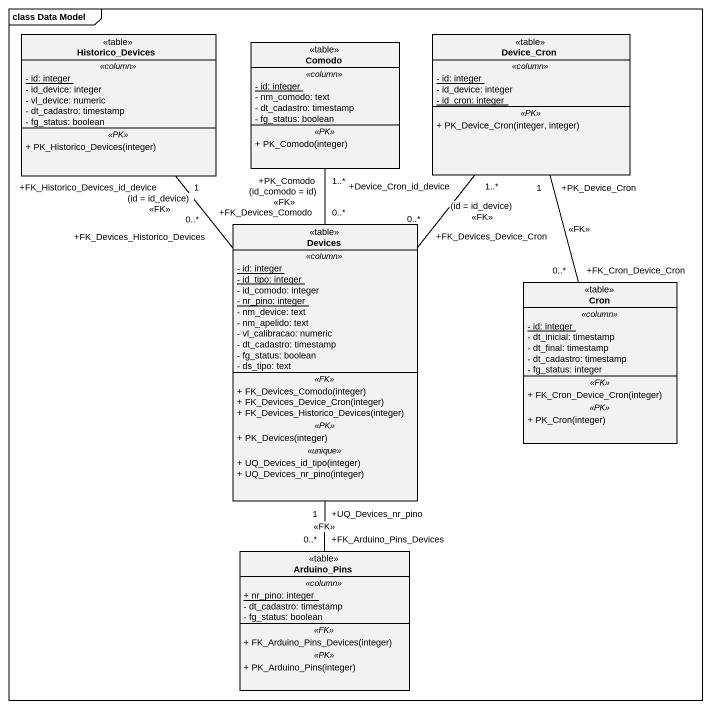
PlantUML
@startuml
mainframe class Data Model
hide circle
hide empty members
skinparam classAttributeIconSize 0
class Historico_Devices <<table>> {
  .. <<column>> ..
  {static} - id: integer
  - id_device: integer
  - vl_device: numeric
  - dt_cadastro: timestamp
  - fg_status: boolean
  .. <<PK>> ..
  + PK_Historico_Devices(integer)
}
class Comodo <<table>> {
  .. <<column>> ..
  {static} - id: integer
  - nm_comodo: text
  - dt_cadastro: timestamp
  - fg_status: boolean
  .. <<PK>> ..
  + PK_Comodo(integer)
}
class Device_Cron <<table>> {
  .. <<column>> ..
  {static} - id: integer
  - id_device: integer
  {static} - id_cron: integer
  .. <<PK>> ..
  + PK_Device_Cron(integer, integer)
}
class Devices <<table>> {
  .. <<column>> ..
  {static} - id: integer
  {static} - id_tipo: integer
  - id_comodo: integer
  {static} - nr_pino: integer
  - nm_device: text
  - nm_apelido: text
  - vl_calibracao: numeric
  - dt_cadastro: timestamp
  - fg_status: boolean
  - ds_tipo: text
  .. <<FK>> ..
  + FK_Devices_Comodo(integer)
  + FK_Devices_Device_Cron(integer)
  + FK_Devices_Historico_Devices(integer)
  .. <<PK>> ..
  + PK_Devices(integer)
  .. <<unique>> ..
  + UQ_Devices_id_tipo(integer)
  + UQ_Devices_nr_pino(integer)
}
class Cron <<table>> {
  .. <<column>> ..
  {static} - id: integer
  - dt_inicial: timestamp
  - dt_final: timestamp
  - dt_cadastro: timestamp
  - fg_status: integer
  .. <<FK>> ..
  + FK_Cron_Device_Cron(integer)
  .. <<PK>> ..
  + PK_Cron(integer)
}
class Arduino_Pins <<table>> {
  .. <<column>> ..
  {static} + nr_pino: integer
  - dt_cadastro: timestamp
  - fg_status: boolean
  .. <<FK>> ..
  + FK_Arduino_Pins_Devices(integer)
  .. <<PK>> ..
  + PK_Arduino_Pins(integer)
}
Devices "+FK_Devices_Historico_Devices\n0..*" -up- "+FK_Historico_Devices_id_device\n1" Historico_Devices : (id = id_device)\n<<FK>>
Devices "+FK_Devices_Comodo\n0..*" -up- "+PK_Comodo\n1..*" Comodo : (id_comodo = id)\n<<FK>>
Devices "+FK_Devices_Device_Cron\n0..*" -up- "+Device_Cron_id_device\n1..*" Device_Cron : (id = id_device)\n<<FK>>
Cron "+FK_Cron_Device_Cron\n0..*" -up- "+PK_Device_Cron\n1" Device_Cron : <<FK>>
Arduino_Pins "+FK_Arduino_Pins_Devices\n0..*" -up- "+UQ_Devices_nr_pino\n1" Devices : <<FK>>
@enduml
